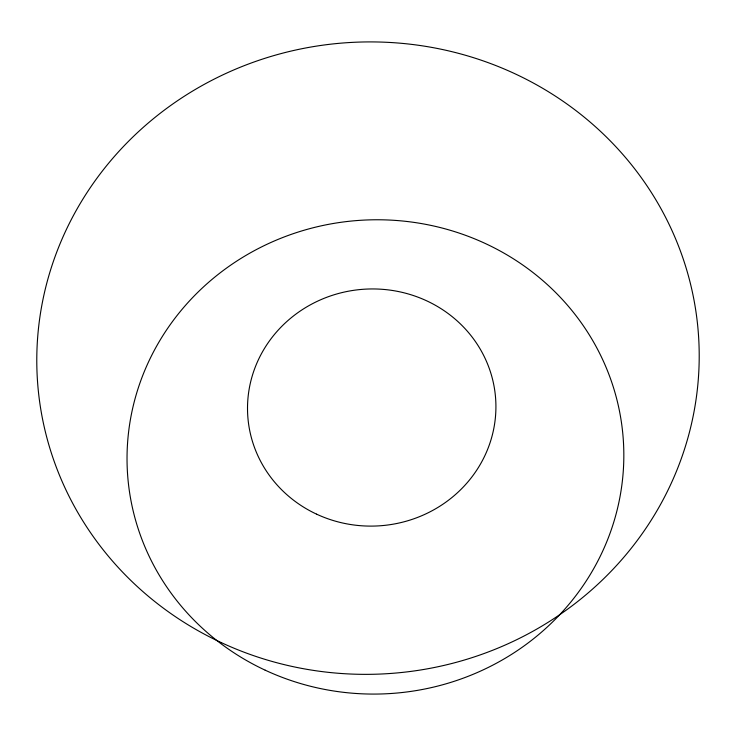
<?xml version="1.0" encoding="UTF-8"?>
<svg xmlns="http://www.w3.org/2000/svg" width="736" height="736" viewBox="0 0 736 736"><rect width="100%" height="100%" fill="white"/><g stroke="black" fill="none" stroke-linecap="round" stroke-linejoin="round"><path stroke-width="1.1" d="M265.172 670.174A248.474 237.102 -4.3 0 0 623.328 440.174A248.474 237.102 -4.3 0 0 237.783 260.424A248.474 237.102 -4.3 0 0 265.172 670.174M316.581 514.151A124.237 118.551 -4.3 0 0 495.668 399.151A124.237 118.551 -4.3 0 0 302.892 309.276A124.237 118.551 -4.3 0 0 316.581 514.151M220.984 642.473A331.292 316.13 -4.3 0 0 698.538 335.791A331.292 316.13 -4.3 0 0 184.469 96.131A331.292 316.13 -4.3 0 0 220.984 642.473"/></g></svg>
